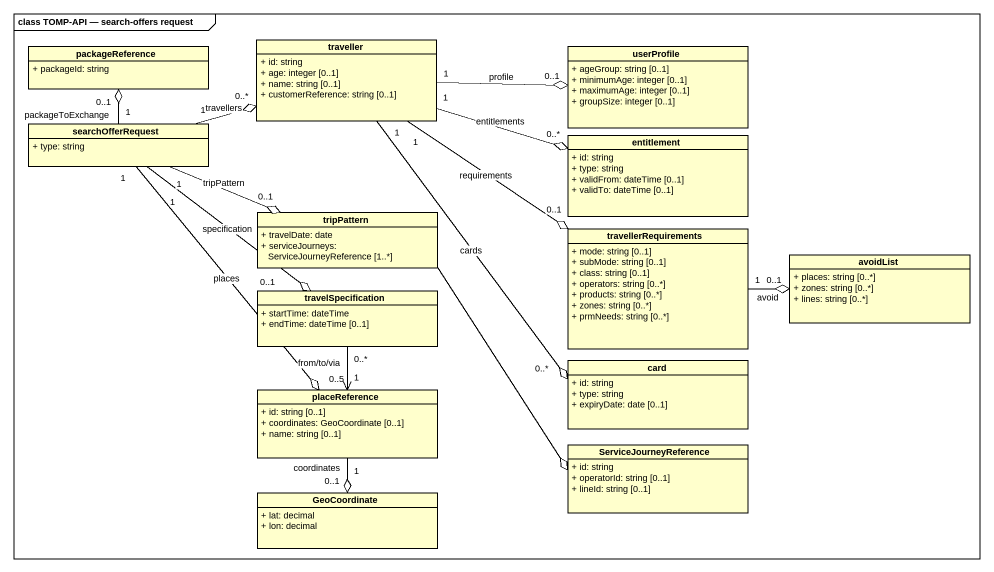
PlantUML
@startuml
mainframe class TOMP-API — search-offers request
hide circle
hide empty members
skinparam classAttributeIconSize 0
class packageReference {
  + packageId: string
}
class traveller {
  + id: string
  + age: integer [0..1]
  + name: string [0..1]
  + customerReference: string [0..1]
}
class userProfile {
  + ageGroup: string [0..1]
  + minimumAge: integer [0..1]
  + maximumAge: integer [0..1]
  + groupSize: integer [0..1]
}
class searchOfferRequest {
  + type: string
}
class entitlement {
  + id: string
  + type: string
  + validFrom: dateTime [0..1]
  + validTo: dateTime [0..1]
}
class tripPattern {
  + travelDate: date
  + serviceJourneys: ServiceJourneyReference [1..*]
}
class travellerRequirements {
  + mode: string [0..1]
  + subMode: string [0..1]
  + class: string [0..1]
  + operators: string [0..*]
  + products: string [0..*]
  + zones: string [0..*]
  + prmNeeds: string [0..*]
}
class avoidList {
  + places: string [0..*]
  + zones: string [0..*]
  + lines: string [0..*]
}
class travelSpecification {
  + startTime: dateTime
  + endTime: dateTime [0..1]
}
class "card" as card_ {
  + id: string
  + type: string
  + expiryDate: date [0..1]
}
class placeReference {
  + id: string [0..1]
  + coordinates: GeoCoordinate [0..1]
  + name: string [0..1]
}
class ServiceJourneyReference {
  + id: string
  + operatorId: string [0..1]
  + lineId: string [0..1]
}
class GeoCoordinate {
  + lat: decimal
  + lon: decimal
}
traveller "1" -right-o "0..1" userProfile : profile
traveller "1" -right-o "0..*" entitlement : entitlements
traveller "1" --o "0..1" travellerRequirements : requirements
traveller "1" --o "0..*" card_ : cards
searchOfferRequest "1" -up-o "0..1" packageReference : packageToExchange
searchOfferRequest "1" -right-o "0..*" traveller : travellers
searchOfferRequest "1" -right-o "0..1" tripPattern : tripPattern
searchOfferRequest "1" --o "0..1" travelSpecification : specification
searchOfferRequest "1" --o "0..5" placeReference : places
tripPattern --o ServiceJourneyReference
travellerRequirements "1" -right-o "0..1" avoidList : avoid
travelSpecification "0..*" --> "1" placeReference : from/to/via
placeReference "1" --o "0..1" GeoCoordinate : coordinates
@enduml
